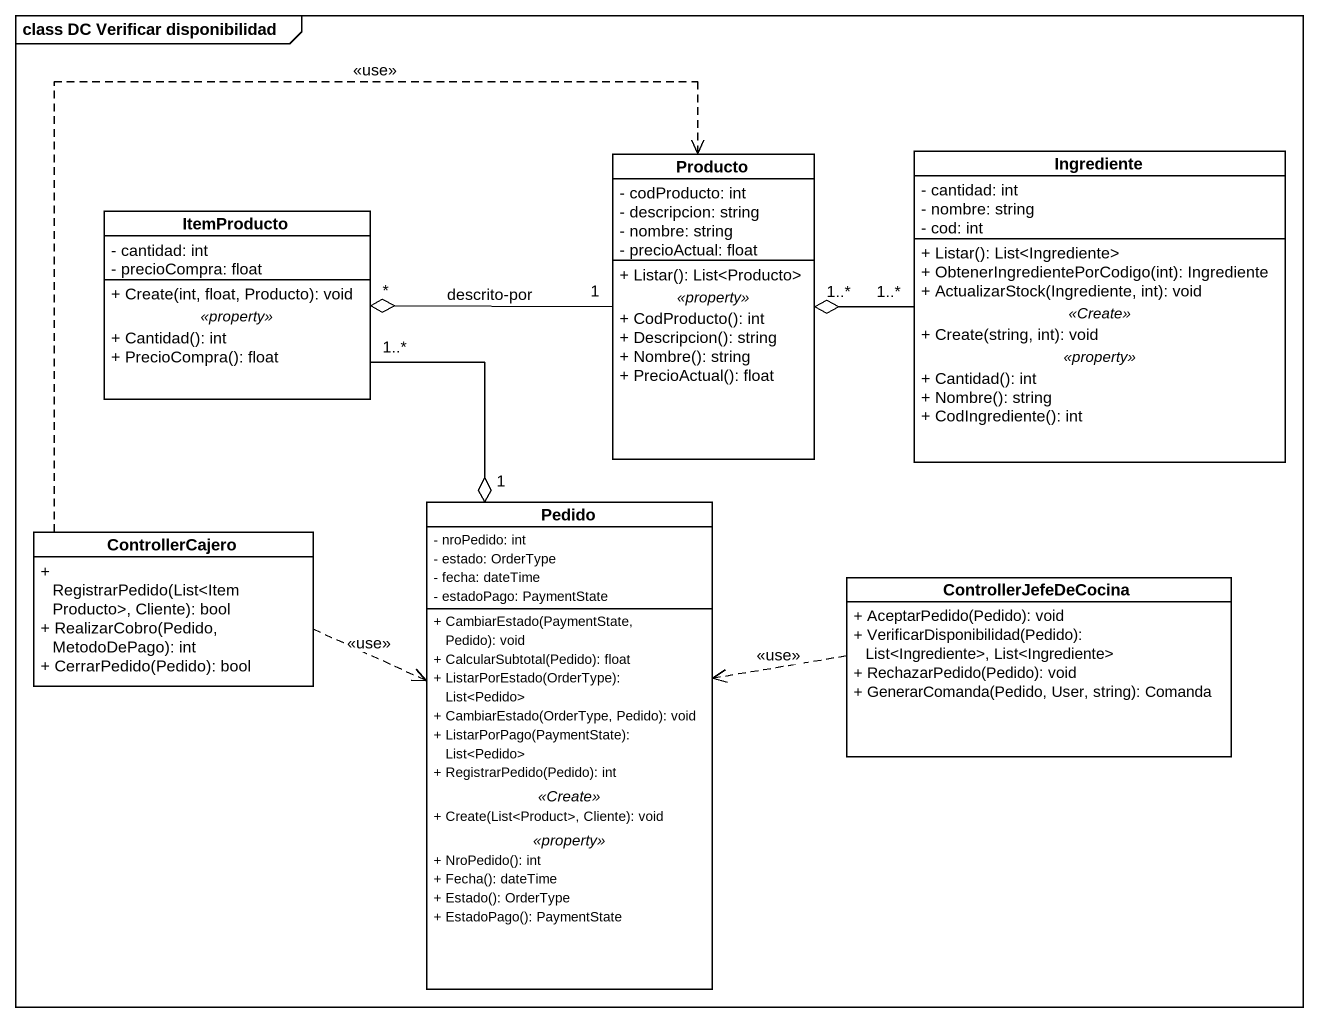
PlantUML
@startuml
mainframe class DC Verificar disponibilidad
hide circle
hide empty members
skinparam classAttributeIconSize 0
class Producto {
  - codProducto: int
  - descripcion: string
  - nombre: string
  - precioActual: float
  --
  + Listar(): List<Producto>
  .. <<property>> ..
  + CodProducto(): int
  + Descripcion(): string
  + Nombre(): string
  + PrecioActual(): float
}
class Ingrediente {
  - cantidad: int
  - nombre: string
  - cod: int
  --
  + Listar(): List<Ingrediente>
  + ObtenerIngredientePorCodigo(int): Ingrediente
  + ActualizarStock(Ingrediente, int): void
  .. <<Create>> ..
  + Create(string, int): void
  .. <<property>> ..
  + Cantidad(): int
  + Nombre(): string
  + CodIngrediente(): int
}
class ItemProducto {
  - cantidad: int
  - precioCompra: float
  --
  + Create(int, float, Producto): void
  .. <<property>> ..
  + Cantidad(): int
  + PrecioCompra(): float
}
class Pedido {
  - nroPedido: int
  - estado: OrderType
  - fecha: dateTime
  - estadoPago: PaymentState
  --
  + CambiarEstado(PaymentState, Pedido): void
  + CalcularSubtotal(Pedido): float
  + ListarPorEstado(OrderType): List<Pedido>
  + CambiarEstado(OrderType, Pedido): void
  + ListarPorPago(PaymentState): List<Pedido>
  + RegistrarPedido(Pedido): int
  .. <<Create>> ..
  + Create(List<Product>, Cliente): void
  .. <<property>> ..
  + NroPedido(): int
  + Fecha(): dateTime
  + Estado(): OrderType
  + EstadoPago(): PaymentState
}
class ControllerCajero {
  + RegistrarPedido(List<ItemProducto>, Cliente): bool
  + RealizarCobro(Pedido, MetodoDePago): int
  + CerrarPedido(Pedido): bool
}
class ControllerJefeDeCocina {
  + AceptarPedido(Pedido): void
  + VerificarDisponibilidad(Pedido): List<Ingrediente>, List<Ingrediente>
  + RechazarPedido(Pedido): void
  + GenerarComanda(Pedido, User, string): Comanda
}
Producto "1" -left-o "*" ItemProducto : descrito-por
Ingrediente "1..*" -left-o "1..*" Producto
ItemProducto "1..*" --o "1" Pedido
ControllerCajero .right.> Producto : <<use>>
ControllerCajero .right.> Pedido : <<use>>
ControllerJefeDeCocina .left.> Pedido : <<use>>
@enduml
